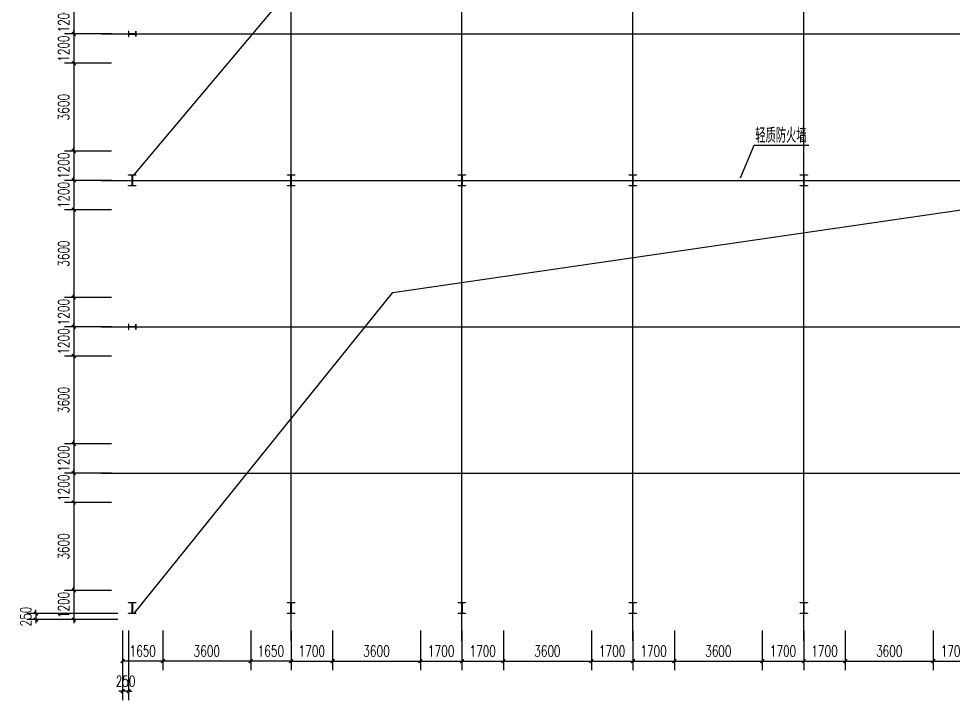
# Model space of a CAD drawing. Extents: x 180850 to 1400258, y 48356 to 327067.
# Drawn here: x 450184 to 488460, y 261571 to 289505 of the extents above; entities that cross this region are included whole.
import ezdxf

# ---------------------------------------------------------------- set-up
doc = ezdxf.new("R2010")
doc.units = 0
doc.header["$LTSCALE"] = 1000
for name, color, linetype in [('AXIS', 3, 'Continuous'), ('DOTE', 1, 'Continuous'), ('GZ', 50, 'Continuous'), ('TEXT', 7, 'Continuous')]:
    doc.layers.add(name, color=color, linetype=linetype)
doc.styles.add('_TCH_DIM_T3', font='SIMPLEX', dxfattribs={"width": 0.705882, "bigfont": 'GBCBIG'})
doc.styles.add('TSSD_Norm', font='tssdeng.shx', dxfattribs={"bigfont": 'hztxt.shx'})
doc.dimstyles.new('_TCH_ARCH&&150', dxfattribs={"dimtxt": 446.25, "dimasz": 150, "dimexe": 375, "dimexo": 450, "dimgap": 189.375, "dimtad": 1, "dimdec": 0, "dimzin": 0, "dimdsep": 46, "dimtxsty": '_TCH_DIM_T3', "dimblk": 'ARCHTICK', "dimcen": 0.09, "dimclrd": 3, "dimclre": 3, "dimclrt": 7, "dimazin": 2, "dimtfac": 1, "dimtdec": 0, "dimtix": 1, "dimtmove": 2, "dimatfit": 3, "dimfxl": 1, "dimtolj": 1, "dimtzin": 0, "dimarcsym": 0})
doc.dimstyles.new('TCH-200-1', dxfattribs={"dimtxt": 595, "dimasz": 200, "dimexe": 500, "dimexo": 600, "dimgap": 252.5, "dimtad": 1, "dimdec": 0, "dimzin": 0, "dimdsep": 46, "dimtxsty": '_TCH_DIM_T3', "dimblk": 'ARCHTICK', "dimcen": 0.09, "dimclrd": 3, "dimclre": 3, "dimclrt": 7, "dimazin": 2, "dimtfac": 1, "dimtdec": 0, "dimtix": 1, "dimtmove": 2, "dimatfit": 3, "dimfxl": 1, "dimtolj": 1, "dimtzin": 0, "dimarcsym": 0})

# ---------------------------------------------------------------- blocks, each defined once
blk = doc.blocks.new('_ArchTick')
at = {"color": 0, "linetype": 'ByBlock', "const_width": 0.4}
blk.add_lwpolyline([(-0.5, -0.5), (0.5, 0.5)], dxfattribs=at)
blk = doc.blocks.new('*D418')
at = {"color": 3, "lineweight": -2, "transparency": 16777216}
for p, q in [((450889, 265128), (450889, 265278)), ((454237, 265128), (450514, 265128)), ((454237, 264878), (450514, 264878)), ((450889, 265128), (450889, 264878)), ((450889, 264878), (450889, 264728))]:
    blk.add_line(p, q, dxfattribs=at)
at = {"layer": 'Defpoints', "color": 0, "transparency": 16777216}
for p in [(450889, 264878), (454687, 265128), (454687, 264878)]:
    blk.add_point(p, dxfattribs=at)
at = {"color": 3, "lineweight": -2, "transparency": 16777216, "xscale": 150, "yscale": 150, "zscale": 150}
for p, rotation in [((450889, 265128), 270), ((450889, 264878), 90)]:
    blk.add_blockref('_ArchTick', p, dxfattribs=dict(at, rotation=rotation))
at = {"color": 7, "transparency": 16777216, "insert": (450476, 265003), "char_height": 446.2, "attachment_point": 5, "rotation": 90, "style": '_TCH_DIM_T3'}
blk.add_mtext('\\A1;250', dxfattribs=at)
blk = doc.blocks.new('*D419')
at = {"color": 3, "lineweight": -2, "transparency": 16777216}
for p, q in [((454437, 264428), (454437, 261571)), ((454687, 264428), (454687, 261571)), ((454437, 261946), (454287, 261946)), ((454687, 261946), (454437, 261946)), ((454687, 261946), (454837, 261946))]:
    blk.add_line(p, q, dxfattribs=at)
at = {"layer": 'Defpoints', "color": 0, "transparency": 16777216}
for p in [(454437, 264878), (454687, 264878), (454437, 261946)]:
    blk.add_point(p, dxfattribs=at)
at = {"color": 3, "lineweight": -2, "transparency": 16777216, "xscale": 150, "yscale": 150, "zscale": 150}
blk.add_blockref('_ArchTick', (454437, 261946), dxfattribs=at)
at = {"color": 3, "lineweight": -2, "transparency": 16777216, "xscale": 150, "yscale": 150, "zscale": 150, "rotation": 180}
blk.add_blockref('_ArchTick', (454687, 261946), dxfattribs=at)
at = {"color": 7, "transparency": 16777216, "insert": (454562, 262358), "char_height": 446.2, "attachment_point": 5, "style": '_TCH_DIM_T3'}
blk.add_mtext('\\A1;250', dxfattribs=at)
blk = doc.blocks.new('*D435')
at = {"color": 3, "lineweight": -2, "transparency": 16777216}
for p, q in [((452439, 288878), (452439, 289028)), ((453987, 288878), (452064, 288878)), ((452439, 288878), (452439, 287678)), ((453987, 287678), (452064, 287678)), ((452439, 287678), (452439, 287528))]:
    blk.add_line(p, q, dxfattribs=at)
at = {"layer": 'Defpoints', "color": 0, "transparency": 16777216}
for p in [(454437, 288878), (452439, 287678), (454437, 287678)]:
    blk.add_point(p, dxfattribs=at)
at = {"color": 3, "lineweight": -2, "transparency": 16777216, "xscale": 150, "yscale": 150, "zscale": 150}
for p, rotation in [((452439, 288878), 270), ((452439, 287678), 90)]:
    blk.add_blockref('_ArchTick', p, dxfattribs=dict(at, rotation=rotation))
at = {"color": 7, "transparency": 16777216, "insert": (452027, 288278), "char_height": 446.2, "attachment_point": 5, "rotation": 90, "style": '_TCH_DIM_T3'}
blk.add_mtext('\\A1;1200', dxfattribs=at)
blk = doc.blocks.new('*D436')
at = {"color": 3, "lineweight": -2, "transparency": 16777216}
for p, q in [((453987, 287678), (452064, 287678)), ((452439, 287678), (452439, 284078)), ((453987, 284078), (452064, 284078))]:
    blk.add_line(p, q, dxfattribs=at)
at = {"layer": 'Defpoints', "color": 0, "transparency": 16777216}
for p in [(454437, 287678), (452439, 284078), (454437, 284078)]:
    blk.add_point(p, dxfattribs=at)
at = {"color": 3, "lineweight": -2, "transparency": 16777216, "xscale": 150, "yscale": 150, "zscale": 150}
for p, rotation in [((452439, 287678), 90), ((452439, 284078), 270)]:
    blk.add_blockref('_ArchTick', p, dxfattribs=dict(at, rotation=rotation))
at = {"color": 7, "transparency": 16777216, "insert": (452027, 285878), "char_height": 446.2, "attachment_point": 5, "rotation": 90, "style": '_TCH_DIM_T3'}
blk.add_mtext('\\A1;3600', dxfattribs=at)
blk = doc.blocks.new('*D437')
at = {"color": 3, "lineweight": -2, "transparency": 16777216}
for p, q in [((453987, 284078), (452064, 284078)), ((452439, 284078), (452439, 284228)), ((452439, 284078), (452439, 282878)), ((453987, 282878), (452064, 282878)), ((452439, 282878), (452439, 282728))]:
    blk.add_line(p, q, dxfattribs=at)
at = {"layer": 'Defpoints', "color": 0, "transparency": 16777216}
for p in [(454437, 284078), (452439, 282878), (454437, 282878)]:
    blk.add_point(p, dxfattribs=at)
at = {"color": 3, "lineweight": -2, "transparency": 16777216, "xscale": 150, "yscale": 150, "zscale": 150}
for p, rotation in [((452439, 284078), 270), ((452439, 282878), 90)]:
    blk.add_blockref('_ArchTick', p, dxfattribs=dict(at, rotation=rotation))
at = {"color": 7, "transparency": 16777216, "insert": (452027, 283478), "char_height": 446.2, "attachment_point": 5, "rotation": 90, "style": '_TCH_DIM_T3'}
blk.add_mtext('\\A1;1200', dxfattribs=at)
blk = doc.blocks.new('*D306')
at = {"color": 3, "lineweight": -2, "transparency": 16777216}
for p, q in [((453987, 282878), (452064, 282878)), ((452439, 282878), (452439, 283028)), ((452439, 282878), (452439, 281678)), ((453987, 281678), (452064, 281678)), ((452439, 281678), (452439, 281528))]:
    blk.add_line(p, q, dxfattribs=at)
at = {"layer": 'Defpoints', "color": 0, "transparency": 16777216}
for p in [(454437, 282878), (452439, 281678), (454437, 281678)]:
    blk.add_point(p, dxfattribs=at)
at = {"color": 3, "lineweight": -2, "transparency": 16777216, "xscale": 150, "yscale": 150, "zscale": 150}
for p, rotation in [((452439, 282878), 270), ((452439, 281678), 90)]:
    blk.add_blockref('_ArchTick', p, dxfattribs=dict(at, rotation=rotation))
at = {"color": 7, "transparency": 16777216, "insert": (452027, 282278), "char_height": 446.2, "attachment_point": 5, "rotation": 90, "style": '_TCH_DIM_T3'}
blk.add_mtext('\\A1;1200', dxfattribs=at)
blk = doc.blocks.new('*D307')
at = {"color": 3, "lineweight": -2, "transparency": 16777216}
for p, q in [((453987, 281678), (452064, 281678)), ((452439, 281678), (452439, 278078)), ((453987, 278078), (452064, 278078))]:
    blk.add_line(p, q, dxfattribs=at)
at = {"layer": 'Defpoints', "color": 0, "transparency": 16777216}
for p in [(454437, 281678), (452439, 278078), (454437, 278078)]:
    blk.add_point(p, dxfattribs=at)
at = {"color": 3, "lineweight": -2, "transparency": 16777216, "xscale": 150, "yscale": 150, "zscale": 150}
for p, rotation in [((452439, 281678), 90), ((452439, 278078), 270)]:
    blk.add_blockref('_ArchTick', p, dxfattribs=dict(at, rotation=rotation))
at = {"color": 7, "transparency": 16777216, "insert": (452027, 279878), "char_height": 446.2, "attachment_point": 5, "rotation": 90, "style": '_TCH_DIM_T3'}
blk.add_mtext('\\A1;3600', dxfattribs=at)
blk = doc.blocks.new('*D308')
at = {"color": 3, "lineweight": -2, "transparency": 16777216}
for p, q in [((453987, 278078), (452064, 278078)), ((452439, 278078), (452439, 278228)), ((452439, 278078), (452439, 276878)), ((453987, 276878), (452064, 276878)), ((452439, 276878), (452439, 276728))]:
    blk.add_line(p, q, dxfattribs=at)
at = {"layer": 'Defpoints', "color": 0, "transparency": 16777216}
for p in [(454437, 278078), (452439, 276878), (454437, 276878)]:
    blk.add_point(p, dxfattribs=at)
at = {"color": 3, "lineweight": -2, "transparency": 16777216, "xscale": 150, "yscale": 150, "zscale": 150}
for p, rotation in [((452439, 278078), 270), ((452439, 276878), 90)]:
    blk.add_blockref('_ArchTick', p, dxfattribs=dict(at, rotation=rotation))
at = {"color": 7, "transparency": 16777216, "insert": (452027, 277478), "char_height": 446.2, "attachment_point": 5, "rotation": 90, "style": '_TCH_DIM_T3'}
blk.add_mtext('\\A1;1200', dxfattribs=at)
blk = doc.blocks.new('*D309')
at = {"color": 3, "lineweight": -2, "transparency": 16777216}
for p, q in [((461337, 264428), (461337, 262802)), ((463037, 264428), (463037, 262802)), ((461337, 263177), (463037, 263177))]:
    blk.add_line(p, q, dxfattribs=at)
at = {"layer": 'Defpoints', "color": 0, "transparency": 16777216}
for p in [(461337, 264878), (463037, 264878), (463037, 263177)]:
    blk.add_point(p, dxfattribs=at)
at = {"color": 3, "lineweight": -2, "transparency": 16777216, "xscale": 150, "yscale": 150, "zscale": 150, "rotation": 180}
blk.add_blockref('_ArchTick', (461337, 263177), dxfattribs=at)
at = {"color": 3, "lineweight": -2, "transparency": 16777216, "xscale": 150, "yscale": 150, "zscale": 150}
blk.add_blockref('_ArchTick', (463037, 263177), dxfattribs=at)
at = {"color": 7, "transparency": 16777216, "insert": (462187, 263589), "char_height": 446.2, "attachment_point": 5, "style": '_TCH_DIM_T3'}
blk.add_mtext('\\A1;1700', dxfattribs=at)
blk = doc.blocks.new('*D310')
at = {"color": 3, "lineweight": -2, "transparency": 16777216}
for p, q in [((463037, 264428), (463037, 262802)), ((466637, 264428), (466637, 262802)), ((463037, 263177), (466637, 263177))]:
    blk.add_line(p, q, dxfattribs=at)
at = {"layer": 'Defpoints', "color": 0, "transparency": 16777216}
for p in [(463037, 264878), (466637, 264878), (466637, 263177)]:
    blk.add_point(p, dxfattribs=at)
at = {"color": 3, "lineweight": -2, "transparency": 16777216, "xscale": 150, "yscale": 150, "zscale": 150, "rotation": 180}
blk.add_blockref('_ArchTick', (463037, 263177), dxfattribs=at)
at = {"color": 3, "lineweight": -2, "transparency": 16777216, "xscale": 150, "yscale": 150, "zscale": 150}
blk.add_blockref('_ArchTick', (466637, 263177), dxfattribs=at)
at = {"color": 7, "transparency": 16777216, "insert": (464837, 263589), "char_height": 446.2, "attachment_point": 5, "style": '_TCH_DIM_T3'}
blk.add_mtext('\\A1;3600', dxfattribs=at)
blk = doc.blocks.new('*D311')
at = {"color": 3, "lineweight": -2, "transparency": 16777216}
for p, q in [((466637, 264428), (466637, 262802)), ((468337, 264428), (468337, 262802)), ((466637, 263177), (468337, 263177))]:
    blk.add_line(p, q, dxfattribs=at)
at = {"layer": 'Defpoints', "color": 0, "transparency": 16777216}
for p in [(466637, 264878), (468337, 264878), (468337, 263177)]:
    blk.add_point(p, dxfattribs=at)
at = {"color": 3, "lineweight": -2, "transparency": 16777216, "xscale": 150, "yscale": 150, "zscale": 150, "rotation": 180}
blk.add_blockref('_ArchTick', (466637, 263177), dxfattribs=at)
at = {"color": 3, "lineweight": -2, "transparency": 16777216, "xscale": 150, "yscale": 150, "zscale": 150}
blk.add_blockref('_ArchTick', (468337, 263177), dxfattribs=at)
at = {"color": 7, "transparency": 16777216, "insert": (467487, 263589), "char_height": 446.2, "attachment_point": 5, "style": '_TCH_DIM_T3'}
blk.add_mtext('\\A1;1700', dxfattribs=at)
blk = doc.blocks.new('*D312')
at = {"color": 3, "lineweight": -2, "transparency": 16777216}
for p, q in [((468337, 264428), (468337, 262802)), ((470037, 264428), (470037, 262802)), ((468337, 263177), (470037, 263177))]:
    blk.add_line(p, q, dxfattribs=at)
at = {"layer": 'Defpoints', "color": 0, "transparency": 16777216}
for p in [(468337, 264878), (470037, 264878), (470037, 263177)]:
    blk.add_point(p, dxfattribs=at)
at = {"color": 3, "lineweight": -2, "transparency": 16777216, "xscale": 150, "yscale": 150, "zscale": 150, "rotation": 180}
blk.add_blockref('_ArchTick', (468337, 263177), dxfattribs=at)
at = {"color": 3, "lineweight": -2, "transparency": 16777216, "xscale": 150, "yscale": 150, "zscale": 150}
blk.add_blockref('_ArchTick', (470037, 263177), dxfattribs=at)
at = {"color": 7, "transparency": 16777216, "insert": (469187, 263589), "char_height": 446.2, "attachment_point": 5, "style": '_TCH_DIM_T3'}
blk.add_mtext('\\A1;1700', dxfattribs=at)
blk = doc.blocks.new('*D313')
at = {"color": 3, "lineweight": -2, "transparency": 16777216}
for p, q in [((470037, 264428), (470037, 262802)), ((473637, 264428), (473637, 262802)), ((470037, 263177), (473637, 263177))]:
    blk.add_line(p, q, dxfattribs=at)
at = {"layer": 'Defpoints', "color": 0, "transparency": 16777216}
for p in [(470037, 264878), (473637, 264878), (473637, 263177)]:
    blk.add_point(p, dxfattribs=at)
at = {"color": 3, "lineweight": -2, "transparency": 16777216, "xscale": 150, "yscale": 150, "zscale": 150, "rotation": 180}
blk.add_blockref('_ArchTick', (470037, 263177), dxfattribs=at)
at = {"color": 3, "lineweight": -2, "transparency": 16777216, "xscale": 150, "yscale": 150, "zscale": 150}
blk.add_blockref('_ArchTick', (473637, 263177), dxfattribs=at)
at = {"color": 7, "transparency": 16777216, "insert": (471837, 263589), "char_height": 446.2, "attachment_point": 5, "style": '_TCH_DIM_T3'}
blk.add_mtext('\\A1;3600', dxfattribs=at)
blk = doc.blocks.new('*D314')
at = {"color": 3, "lineweight": -2, "transparency": 16777216}
for p, q in [((473637, 264428), (473637, 262802)), ((475337, 264428), (475337, 262802)), ((473637, 263177), (475337, 263177))]:
    blk.add_line(p, q, dxfattribs=at)
at = {"layer": 'Defpoints', "color": 0, "transparency": 16777216}
for p in [(473637, 264878), (475337, 264878), (475337, 263177)]:
    blk.add_point(p, dxfattribs=at)
at = {"color": 3, "lineweight": -2, "transparency": 16777216, "xscale": 150, "yscale": 150, "zscale": 150, "rotation": 180}
blk.add_blockref('_ArchTick', (473637, 263177), dxfattribs=at)
at = {"color": 3, "lineweight": -2, "transparency": 16777216, "xscale": 150, "yscale": 150, "zscale": 150}
blk.add_blockref('_ArchTick', (475337, 263177), dxfattribs=at)
at = {"color": 7, "transparency": 16777216, "insert": (474487, 263589), "char_height": 446.2, "attachment_point": 5, "style": '_TCH_DIM_T3'}
blk.add_mtext('\\A1;1700', dxfattribs=at)
blk = doc.blocks.new('*D315')
at = {"color": 3, "lineweight": -2, "transparency": 16777216}
for p, q in [((475337, 264428), (475337, 262802)), ((477037, 264428), (477037, 262802)), ((475337, 263177), (477037, 263177))]:
    blk.add_line(p, q, dxfattribs=at)
at = {"layer": 'Defpoints', "color": 0, "transparency": 16777216}
for p in [(475337, 264878), (477037, 264878), (477037, 263177)]:
    blk.add_point(p, dxfattribs=at)
at = {"color": 3, "lineweight": -2, "transparency": 16777216, "xscale": 150, "yscale": 150, "zscale": 150, "rotation": 180}
blk.add_blockref('_ArchTick', (475337, 263177), dxfattribs=at)
at = {"color": 3, "lineweight": -2, "transparency": 16777216, "xscale": 150, "yscale": 150, "zscale": 150}
blk.add_blockref('_ArchTick', (477037, 263177), dxfattribs=at)
at = {"color": 7, "transparency": 16777216, "insert": (476187, 263589), "char_height": 446.2, "attachment_point": 5, "style": '_TCH_DIM_T3'}
blk.add_mtext('\\A1;1700', dxfattribs=at)
blk = doc.blocks.new('*D316')
at = {"color": 3, "lineweight": -2, "transparency": 16777216}
for p, q in [((477037, 264428), (477037, 262802)), ((480637, 264428), (480637, 262802)), ((477037, 263177), (480637, 263177))]:
    blk.add_line(p, q, dxfattribs=at)
at = {"layer": 'Defpoints', "color": 0, "transparency": 16777216}
for p in [(477037, 264878), (480637, 264878), (480637, 263177)]:
    blk.add_point(p, dxfattribs=at)
at = {"color": 3, "lineweight": -2, "transparency": 16777216, "xscale": 150, "yscale": 150, "zscale": 150, "rotation": 180}
blk.add_blockref('_ArchTick', (477037, 263177), dxfattribs=at)
at = {"color": 3, "lineweight": -2, "transparency": 16777216, "xscale": 150, "yscale": 150, "zscale": 150}
blk.add_blockref('_ArchTick', (480637, 263177), dxfattribs=at)
at = {"color": 7, "transparency": 16777216, "insert": (478837, 263589), "char_height": 446.2, "attachment_point": 5, "style": '_TCH_DIM_T3'}
blk.add_mtext('\\A1;3600', dxfattribs=at)
blk = doc.blocks.new('*D317')
at = {"color": 3, "lineweight": -2, "transparency": 16777216}
for p, q in [((480637, 264428), (480637, 262802)), ((482337, 264428), (482337, 262802)), ((480637, 263177), (482337, 263177))]:
    blk.add_line(p, q, dxfattribs=at)
at = {"layer": 'Defpoints', "color": 0, "transparency": 16777216}
for p in [(480637, 264878), (482337, 264878), (482337, 263177)]:
    blk.add_point(p, dxfattribs=at)
at = {"color": 3, "lineweight": -2, "transparency": 16777216, "xscale": 150, "yscale": 150, "zscale": 150, "rotation": 180}
blk.add_blockref('_ArchTick', (480637, 263177), dxfattribs=at)
at = {"color": 3, "lineweight": -2, "transparency": 16777216, "xscale": 150, "yscale": 150, "zscale": 150}
blk.add_blockref('_ArchTick', (482337, 263177), dxfattribs=at)
at = {"color": 7, "transparency": 16777216, "insert": (481487, 263589), "char_height": 446.2, "attachment_point": 5, "style": '_TCH_DIM_T3'}
blk.add_mtext('\\A1;1700', dxfattribs=at)
blk = doc.blocks.new('*D318')
at = {"color": 3, "lineweight": -2, "transparency": 16777216}
for p, q in [((482337, 264428), (482337, 262802)), ((484037, 264428), (484037, 262802)), ((482337, 263177), (484037, 263177))]:
    blk.add_line(p, q, dxfattribs=at)
at = {"layer": 'Defpoints', "color": 0, "transparency": 16777216}
for p in [(482337, 264878), (484037, 264878), (484037, 263177)]:
    blk.add_point(p, dxfattribs=at)
at = {"color": 3, "lineweight": -2, "transparency": 16777216, "xscale": 150, "yscale": 150, "zscale": 150, "rotation": 180}
blk.add_blockref('_ArchTick', (482337, 263177), dxfattribs=at)
at = {"color": 3, "lineweight": -2, "transparency": 16777216, "xscale": 150, "yscale": 150, "zscale": 150}
blk.add_blockref('_ArchTick', (484037, 263177), dxfattribs=at)
at = {"color": 7, "transparency": 16777216, "insert": (483187, 263589), "char_height": 446.2, "attachment_point": 5, "style": '_TCH_DIM_T3'}
blk.add_mtext('\\A1;1700', dxfattribs=at)
blk = doc.blocks.new('*D319')
at = {"color": 3, "lineweight": -2, "transparency": 16777216}
for p, q in [((484037, 264428), (484037, 262802)), ((487637, 264428), (487637, 262802)), ((484037, 263177), (487637, 263177))]:
    blk.add_line(p, q, dxfattribs=at)
at = {"layer": 'Defpoints', "color": 0, "transparency": 16777216}
for p in [(484037, 264878), (487637, 264878), (487637, 263177)]:
    blk.add_point(p, dxfattribs=at)
at = {"color": 3, "lineweight": -2, "transparency": 16777216, "xscale": 150, "yscale": 150, "zscale": 150, "rotation": 180}
blk.add_blockref('_ArchTick', (484037, 263177), dxfattribs=at)
at = {"color": 3, "lineweight": -2, "transparency": 16777216, "xscale": 150, "yscale": 150, "zscale": 150}
blk.add_blockref('_ArchTick', (487637, 263177), dxfattribs=at)
at = {"color": 7, "transparency": 16777216, "insert": (485837, 263589), "char_height": 446.2, "attachment_point": 5, "style": '_TCH_DIM_T3'}
blk.add_mtext('\\A1;3600', dxfattribs=at)
blk = doc.blocks.new('*D320')
at = {"color": 3, "lineweight": -2, "transparency": 16777216}
for p, q in [((487637, 264428), (487637, 262802)), ((489337, 264329), (489337, 262802)), ((487637, 263177), (489337, 263177))]:
    blk.add_line(p, q, dxfattribs=at)
at = {"layer": 'Defpoints', "color": 0, "transparency": 16777216}
for p in [(487637, 264878), (489337, 264779), (489337, 263177)]:
    blk.add_point(p, dxfattribs=at)
at = {"color": 3, "lineweight": -2, "transparency": 16777216, "xscale": 150, "yscale": 150, "zscale": 150, "rotation": 180}
blk.add_blockref('_ArchTick', (487637, 263177), dxfattribs=at)
at = {"color": 3, "lineweight": -2, "transparency": 16777216, "xscale": 150, "yscale": 150, "zscale": 150}
blk.add_blockref('_ArchTick', (489337, 263177), dxfattribs=at)
at = {"color": 7, "transparency": 16777216, "insert": (488487, 263589), "char_height": 446.2, "attachment_point": 5, "style": '_TCH_DIM_T3'}
blk.add_mtext('\\A1;1700', dxfattribs=at)
blk = doc.blocks.new('*D321')
at = {"color": 3, "lineweight": -2, "transparency": 16777216}
for p, q in [((453987, 276878), (452064, 276878)), ((452439, 276878), (452439, 277028)), ((452439, 276878), (452439, 275678)), ((453987, 275678), (452064, 275678)), ((452439, 275678), (452439, 275528))]:
    blk.add_line(p, q, dxfattribs=at)
at = {"layer": 'Defpoints', "color": 0, "transparency": 16777216}
for p in [(454437, 276878), (452439, 275678), (454437, 275678)]:
    blk.add_point(p, dxfattribs=at)
at = {"color": 3, "lineweight": -2, "transparency": 16777216, "xscale": 150, "yscale": 150, "zscale": 150}
for p, rotation in [((452439, 276878), 270), ((452439, 275678), 90)]:
    blk.add_blockref('_ArchTick', p, dxfattribs=dict(at, rotation=rotation))
at = {"color": 7, "transparency": 16777216, "insert": (452027, 276278), "char_height": 446.2, "attachment_point": 5, "rotation": 90, "style": '_TCH_DIM_T3'}
blk.add_mtext('\\A1;1200', dxfattribs=at)
blk = doc.blocks.new('*D322')
at = {"color": 3, "lineweight": -2, "transparency": 16777216}
for p, q in [((453987, 275678), (452064, 275678)), ((452439, 275678), (452439, 272078)), ((453987, 272078), (452064, 272078))]:
    blk.add_line(p, q, dxfattribs=at)
at = {"layer": 'Defpoints', "color": 0, "transparency": 16777216}
for p in [(454437, 275678), (452439, 272078), (454437, 272078)]:
    blk.add_point(p, dxfattribs=at)
at = {"color": 3, "lineweight": -2, "transparency": 16777216, "xscale": 150, "yscale": 150, "zscale": 150}
for p, rotation in [((452439, 275678), 90), ((452439, 272078), 270)]:
    blk.add_blockref('_ArchTick', p, dxfattribs=dict(at, rotation=rotation))
at = {"color": 7, "transparency": 16777216, "insert": (452027, 273878), "char_height": 446.2, "attachment_point": 5, "rotation": 90, "style": '_TCH_DIM_T3'}
blk.add_mtext('\\A1;3600', dxfattribs=at)
blk = doc.blocks.new('*D323')
at = {"color": 3, "lineweight": -2, "transparency": 16777216}
for p, q in [((452439, 272078), (452439, 272228)), ((453987, 272078), (452064, 272078)), ((452439, 272078), (452439, 270878)), ((453987, 270878), (452064, 270878)), ((452439, 270878), (452439, 270728))]:
    blk.add_line(p, q, dxfattribs=at)
at = {"layer": 'Defpoints', "color": 0, "transparency": 16777216}
for p in [(454437, 272078), (452439, 270878), (454437, 270878)]:
    blk.add_point(p, dxfattribs=at)
at = {"color": 3, "lineweight": -2, "transparency": 16777216, "xscale": 150, "yscale": 150, "zscale": 150}
for p, rotation in [((452439, 272078), 270), ((452439, 270878), 90)]:
    blk.add_blockref('_ArchTick', p, dxfattribs=dict(at, rotation=rotation))
at = {"color": 7, "transparency": 16777216, "insert": (452027, 271478), "char_height": 446.2, "attachment_point": 5, "rotation": 90, "style": '_TCH_DIM_T3'}
blk.add_mtext('\\A1;1200', dxfattribs=at)
blk = doc.blocks.new('*D324')
at = {"color": 3, "lineweight": -2, "transparency": 16777216}
for p, q in [((452439, 270878), (452439, 271028)), ((453987, 270878), (452064, 270878)), ((452439, 270878), (452439, 269678)), ((453987, 269678), (452064, 269678)), ((452439, 269678), (452439, 269528))]:
    blk.add_line(p, q, dxfattribs=at)
at = {"layer": 'Defpoints', "color": 0, "transparency": 16777216}
for p in [(454437, 270878), (452439, 269678), (454437, 269678)]:
    blk.add_point(p, dxfattribs=at)
at = {"color": 3, "lineweight": -2, "transparency": 16777216, "xscale": 150, "yscale": 150, "zscale": 150}
for p, rotation in [((452439, 270878), 270), ((452439, 269678), 90)]:
    blk.add_blockref('_ArchTick', p, dxfattribs=dict(at, rotation=rotation))
at = {"color": 7, "transparency": 16777216, "insert": (452027, 270278), "char_height": 446.2, "attachment_point": 5, "rotation": 90, "style": '_TCH_DIM_T3'}
blk.add_mtext('\\A1;1200', dxfattribs=at)
blk = doc.blocks.new('*D325')
at = {"color": 3, "lineweight": -2, "transparency": 16777216}
for p, q in [((453987, 269678), (452064, 269678)), ((452439, 269678), (452439, 266078)), ((453987, 266078), (452064, 266078))]:
    blk.add_line(p, q, dxfattribs=at)
at = {"layer": 'Defpoints', "color": 0, "transparency": 16777216}
for p in [(454437, 269678), (452439, 266078), (454437, 266078)]:
    blk.add_point(p, dxfattribs=at)
at = {"color": 3, "lineweight": -2, "transparency": 16777216, "xscale": 150, "yscale": 150, "zscale": 150}
for p, rotation in [((452439, 269678), 90), ((452439, 266078), 270)]:
    blk.add_blockref('_ArchTick', p, dxfattribs=dict(at, rotation=rotation))
at = {"color": 7, "transparency": 16777216, "insert": (452027, 267878), "char_height": 446.2, "attachment_point": 5, "rotation": 90, "style": '_TCH_DIM_T3'}
blk.add_mtext('\\A1;3600', dxfattribs=at)
blk = doc.blocks.new('*D326')
at = {"color": 3, "lineweight": -2, "transparency": 16777216}
for p, q in [((453987, 266078), (452064, 266078)), ((452439, 266078), (452439, 266228)), ((452439, 266078), (452439, 264878)), ((453987, 264878), (452064, 264878)), ((452439, 264878), (452439, 264728))]:
    blk.add_line(p, q, dxfattribs=at)
at = {"layer": 'Defpoints', "color": 0, "transparency": 16777216}
for p in [(454437, 266078), (452439, 264878), (454437, 264878)]:
    blk.add_point(p, dxfattribs=at)
at = {"color": 3, "lineweight": -2, "transparency": 16777216, "xscale": 150, "yscale": 150, "zscale": 150}
for p, rotation in [((452439, 266078), 270), ((452439, 264878), 90)]:
    blk.add_blockref('_ArchTick', p, dxfattribs=dict(at, rotation=rotation))
at = {"color": 7, "transparency": 16777216, "insert": (452027, 265478), "char_height": 446.2, "attachment_point": 5, "rotation": 90, "style": '_TCH_DIM_T3'}
blk.add_mtext('\\A1;1200', dxfattribs=at)
blk = doc.blocks.new('*D329')
at = {"color": 3, "lineweight": -2, "transparency": 16777216}
for p, q in [((452439, 290078), (452439, 290228)), ((453987, 290078), (452064, 290078)), ((452439, 290078), (452439, 288878)), ((453987, 288878), (452064, 288878)), ((452439, 288878), (452439, 288728))]:
    blk.add_line(p, q, dxfattribs=at)
at = {"layer": 'Defpoints', "color": 0, "transparency": 16777216}
for p in [(454437, 290078), (452439, 288878), (454437, 288878)]:
    blk.add_point(p, dxfattribs=at)
at = {"color": 3, "lineweight": -2, "transparency": 16777216, "xscale": 150, "yscale": 150, "zscale": 150}
for p, rotation in [((452439, 290078), 270), ((452439, 288878), 90)]:
    blk.add_blockref('_ArchTick', p, dxfattribs=dict(at, rotation=rotation))
at = {"color": 7, "transparency": 16777216, "insert": (452027, 289478), "char_height": 446.2, "attachment_point": 5, "rotation": 90, "style": '_TCH_DIM_T3'}
blk.add_mtext('\\A1;1200', dxfattribs=at)
blk = doc.blocks.new('*D336')
at = {"color": 3, "lineweight": -2, "transparency": 16777216}
for p, q in [((459687, 264428), (459687, 262802)), ((461337, 264428), (461337, 262802)), ((461337, 263177), (459687, 263177))]:
    blk.add_line(p, q, dxfattribs=at)
at = {"layer": 'Defpoints', "color": 0, "transparency": 16777216}
for p in [(459687, 264878), (461337, 264878), (459687, 263177)]:
    blk.add_point(p, dxfattribs=at)
at = {"color": 3, "lineweight": -2, "transparency": 16777216, "xscale": 150, "yscale": 150, "zscale": 150, "rotation": 180}
blk.add_blockref('_ArchTick', (459687, 263177), dxfattribs=at)
at = {"color": 3, "lineweight": -2, "transparency": 16777216, "xscale": 150, "yscale": 150, "zscale": 150}
blk.add_blockref('_ArchTick', (461337, 263177), dxfattribs=at)
at = {"color": 7, "transparency": 16777216, "insert": (460512, 263589), "char_height": 446.2, "attachment_point": 5, "style": '_TCH_DIM_T3'}
blk.add_mtext('\\A1;1650', dxfattribs=at)
blk = doc.blocks.new('*D337')
at = {"color": 3, "lineweight": -2, "transparency": 16777216}
for p, q in [((456087, 264428), (456087, 262802)), ((459687, 264428), (459687, 262802)), ((459687, 263177), (456087, 263177))]:
    blk.add_line(p, q, dxfattribs=at)
at = {"layer": 'Defpoints', "color": 0, "transparency": 16777216}
for p in [(456087, 264878), (459687, 264878), (456087, 263177)]:
    blk.add_point(p, dxfattribs=at)
at = {"color": 3, "lineweight": -2, "transparency": 16777216, "xscale": 150, "yscale": 150, "zscale": 150, "rotation": 180}
blk.add_blockref('_ArchTick', (456087, 263177), dxfattribs=at)
at = {"color": 3, "lineweight": -2, "transparency": 16777216, "xscale": 150, "yscale": 150, "zscale": 150}
blk.add_blockref('_ArchTick', (459687, 263177), dxfattribs=at)
at = {"color": 7, "transparency": 16777216, "insert": (457887, 263589), "char_height": 446.2, "attachment_point": 5, "style": '_TCH_DIM_T3'}
blk.add_mtext('\\A1;3600', dxfattribs=at)
blk = doc.blocks.new('*D338')
at = {"color": 3, "lineweight": -2, "transparency": 16777216}
for p, q in [((454437, 264428), (454437, 262802)), ((456087, 264428), (456087, 262802)), ((456087, 263177), (454437, 263177))]:
    blk.add_line(p, q, dxfattribs=at)
at = {"layer": 'Defpoints', "color": 0, "transparency": 16777216}
for p in [(454437, 264878), (456087, 264878), (454437, 263177)]:
    blk.add_point(p, dxfattribs=at)
at = {"color": 3, "lineweight": -2, "transparency": 16777216, "xscale": 150, "yscale": 150, "zscale": 150, "rotation": 180}
blk.add_blockref('_ArchTick', (454437, 263177), dxfattribs=at)
at = {"color": 3, "lineweight": -2, "transparency": 16777216, "xscale": 150, "yscale": 150, "zscale": 150}
blk.add_blockref('_ArchTick', (456087, 263177), dxfattribs=at)
at = {"color": 7, "transparency": 16777216, "insert": (455262, 263589), "char_height": 446.2, "attachment_point": 5, "style": '_TCH_DIM_T3'}
blk.add_mtext('\\A1;1650', dxfattribs=at)

msp = doc.modelspace()

# ---------------------------------------------------------------- linework, layer by layer
for points in [[(454898.82, 283087.85), (465800.5, 296063.38), (496237.23, 300628.11)], [(454898.82, 265112.85), (465509.55, 278284.23), (496287.23, 282763.11)]]:
    msp.add_lwpolyline(points)
at = {"layer": 'AXIS'}
msp.add_line((480307.08, 284314.82), (482539.49, 284314.82), dxfattribs=at)
at = {"layer": 'DOTE'}
for p, q in [((461337.23, 264003.11), (461337.23, 301753.11)), ((468337.23, 264003.11), (468337.23, 301753.11)), ((475337.23, 264003.11), (475337.23, 301753.11)), ((482337.23, 264003.11), (482337.23, 301753.11)), ((453562.23, 288878.11), (505437.23, 288878.11)), ((453562.23, 282878.11), (505437.23, 282878.11)), ((453562.23, 276878.11), (505437.23, 276878.11)), ((453562.23, 270878.11), (505437.23, 270878.11))]:
    msp.add_line(p, q, dxfattribs=at)
at = {"layer": 'GZ'}
for points in [[(454687.23, 288988.11), (454687.23, 288768.11), (454697.23, 288768.11), (454697.23, 288871.26), (454702.23, 288875.11), (454972.58, 288875.11), (454977.23, 288871.26), (454977.23, 288768.11), (454987.23, 288768.11), (454987.23, 288988.11), (454977.23, 288988.11), (454977.23, 288885.11), (454972.74, 288881.11), (454702.23, 288881.11), (454697.23, 288885.11), (454697.23, 288988.11), (454687.23, 288988.11)], [(454687.23, 283103.29), (454987.23, 283103.29), (454987.23, 283093.29), (454844.08, 283093.29), (454840.23, 283088.29), (454840.23, 282667.94), (454844.08, 282663.29), (454987.23, 282663.29), (454987.23, 282653.29), (454687.23, 282653.29), (454687.23, 282663.29), (454830.23, 282663.29), (454834.23, 282667.77), (454834.23, 283088.29), (454830.23, 283093.29), (454687.23, 283093.29), (454687.23, 283103.29)], [(461187.23, 283103.29), (461487.23, 283103.29), (461487.23, 283093.29), (461344.08, 283093.29), (461340.23, 283088.29), (461340.23, 282667.94), (461344.08, 282663.29), (461487.23, 282663.29), (461487.23, 282653.29), (461187.23, 282653.29), (461187.23, 282663.29), (461330.23, 282663.29), (461334.23, 282667.77), (461334.23, 283088.29), (461330.23, 283093.29), (461187.23, 283093.29), (461187.23, 283103.29)], [(468187.23, 283103.29), (468487.23, 283103.29), (468487.23, 283093.29), (468344.08, 283093.29), (468340.23, 283088.29), (468340.23, 282667.94), (468344.08, 282663.29), (468487.23, 282663.29), (468487.23, 282653.29), (468187.23, 282653.29), (468187.23, 282663.29), (468330.23, 282663.29), (468334.23, 282667.77), (468334.23, 283088.29), (468330.23, 283093.29), (468187.23, 283093.29), (468187.23, 283103.29)], [(475187.23, 283103.29), (475487.23, 283103.29), (475487.23, 283093.29), (475344.08, 283093.29), (475340.23, 283088.29), (475340.23, 282667.94), (475344.08, 282663.29), (475487.23, 282663.29), (475487.23, 282653.29), (475187.23, 282653.29), (475187.23, 282663.29), (475330.23, 282663.29), (475334.23, 282667.77), (475334.23, 283088.29), (475330.23, 283093.29), (475187.23, 283093.29), (475187.23, 283103.29)], [(482187.23, 283103.29), (482487.23, 283103.29), (482487.23, 283093.29), (482344.08, 283093.29), (482340.23, 283088.29), (482340.23, 282667.94), (482344.08, 282663.29), (482487.23, 282663.29), (482487.23, 282653.29), (482187.23, 282653.29), (482187.23, 282663.29), (482330.23, 282663.29), (482334.23, 282667.77), (482334.23, 283088.29), (482330.23, 283093.29), (482187.23, 283093.29), (482187.23, 283103.29)], [(454687.23, 276988.11), (454687.23, 276768.11), (454697.23, 276768.11), (454697.23, 276871.26), (454702.23, 276875.11), (454972.58, 276875.11), (454977.23, 276871.26), (454977.23, 276768.11), (454987.23, 276768.11), (454987.23, 276988.11), (454977.23, 276988.11), (454977.23, 276885.11), (454972.74, 276881.11), (454702.23, 276881.11), (454697.23, 276885.11), (454697.23, 276988.11), (454687.23, 276988.11)], [(454687.23, 265578.11), (454987.23, 265578.11), (454987.23, 265568.11), (454844.08, 265568.11), (454840.23, 265563.11), (454840.23, 265142.76), (454844.08, 265138.11), (454987.23, 265138.11), (454987.23, 265128.11), (454687.23, 265128.11), (454687.23, 265138.11), (454830.23, 265138.11), (454834.23, 265142.6), (454834.23, 265563.11), (454830.23, 265568.11), (454687.23, 265568.11), (454687.23, 265578.11)], [(461187.23, 265578.11), (461487.23, 265578.11), (461487.23, 265568.11), (461344.08, 265568.11), (461340.23, 265563.11), (461340.23, 265142.76), (461344.08, 265138.11), (461487.23, 265138.11), (461487.23, 265128.11), (461187.23, 265128.11), (461187.23, 265138.11), (461330.23, 265138.11), (461334.23, 265142.6), (461334.23, 265563.11), (461330.23, 265568.11), (461187.23, 265568.11), (461187.23, 265578.11)], [(468187.23, 265578.11), (468487.23, 265578.11), (468487.23, 265568.11), (468344.08, 265568.11), (468340.23, 265563.11), (468340.23, 265142.76), (468344.08, 265138.11), (468487.23, 265138.11), (468487.23, 265128.11), (468187.23, 265128.11), (468187.23, 265138.11), (468330.23, 265138.11), (468334.23, 265142.6), (468334.23, 265563.11), (468330.23, 265568.11), (468187.23, 265568.11), (468187.23, 265578.11)], [(475187.23, 265578.11), (475487.23, 265578.11), (475487.23, 265568.11), (475344.08, 265568.11), (475340.23, 265563.11), (475340.23, 265142.76), (475344.08, 265138.11), (475487.23, 265138.11), (475487.23, 265128.11), (475187.23, 265128.11), (475187.23, 265138.11), (475330.23, 265138.11), (475334.23, 265142.6), (475334.23, 265563.11), (475330.23, 265568.11), (475187.23, 265568.11), (475187.23, 265578.11)], [(482187.23, 265578.11), (482487.23, 265578.11), (482487.23, 265568.11), (482344.08, 265568.11), (482340.23, 265563.11), (482340.23, 265142.76), (482344.08, 265138.11), (482487.23, 265138.11), (482487.23, 265128.11), (482187.23, 265128.11), (482187.23, 265138.11), (482330.23, 265138.11), (482334.23, 265142.6), (482334.23, 265563.11), (482330.23, 265568.11), (482187.23, 265568.11), (482187.23, 265578.11)]]:
    msp.add_lwpolyline(points, close=True, dxfattribs=at)

# ---------------------------------------------------------------- texts
at = {"layer": 'TEXT', "style": 'TSSD_Norm', "width": 0.7}
msp.add_text('轻质防火墙', height=600, dxfattribs=at).set_placement((480350.3, 284423.88, 1892.13))

# ---------------------------------------------------------------- dimensions: what is measured, and where the dimension line sits
for base, p1, p2, angle, picture, middle in [((452439.44, 288878.11), (454437.23, 290078.11), (454437.23, 288878.11), 90, '*D329', (452026.94, 289478.11)), ((452439.44, 287678.11), (454437.23, 288878.11), (454437.23, 287678.11), 90, '*D435', (452026.94, 288278.11)), ((452439.44, 284078.11), (454437.23, 287678.11), (454437.23, 284078.11), 90, '*D436', (452026.94, 285878.11)), ((452439.44, 282878.11), (454437.23, 284078.11), (454437.23, 282878.11), 90, '*D437', (452026.94, 283478.11)), ((452439.44, 281678.11), (454437.23, 282878.11), (454437.23, 281678.11), 90, '*D306', (452026.94, 282278.11)), ((452439.44, 278078.11), (454437.23, 281678.11), (454437.23, 278078.11), 90, '*D307', (452026.94, 279878.11)), ((452439.44, 276878.11), (454437.23, 278078.11), (454437.23, 276878.11), 90, '*D308', (452026.94, 277478.11)), ((452439.44, 275678.11), (454437.23, 276878.11), (454437.23, 275678.11), 90, '*D321', (452026.94, 276278.11)), ((452439.44, 272078.11), (454437.23, 275678.11), (454437.23, 272078.11), 90, '*D322', (452026.94, 273878.11)), ((452439.44, 270878.11), (454437.23, 272078.11), (454437.23, 270878.11), 90, '*D323', (452026.94, 271478.11)), ((452439.44, 269678.11), (454437.23, 270878.11), (454437.23, 269678.11), 90, '*D324', (452026.94, 270278.11)), ((452439.44, 266078.11), (454437.23, 269678.11), (454437.23, 266078.11), 90, '*D325', (452026.94, 267878.11)), ((452439.44, 264878.11), (454437.23, 266078.11), (454437.23, 264878.11), 90, '*D326', (452026.94, 265478.11)), ((450888.84, 264878.11), (454687.23, 265128.11), (454687.23, 264878.11), 90, '*D418', (450476.34, 265003.11)), ((454437.23, 263176.55), (456087.23, 264878.11), (454437.23, 264878.11), 180, '*D338', (455262.23, 263589.05)), ((456087.23, 263176.55), (459687.23, 264878.11), (456087.23, 264878.11), 180, '*D337', (457887.23, 263589.05)), ((459687.23, 263176.55), (461337.23, 264878.11), (459687.23, 264878.11), 180, '*D336', (460512.23, 263589.05))]:
    dim = msp.add_linear_dim(base=base, p1=p1, p2=p2, angle=angle, dimstyle='_TCH_ARCH&&150')
    dim.commit()
    dim.dimension.update_dxf_attribs({"geometry": picture, "text_midpoint": middle})
for base, p1, p2, picture, middle in [((454437.23, 261945.9), (454687.23, 264878.11), (454437.23, 264878.11), '*D419', (454562.23, 262358.4)), ((463037.23, 263176.55), (461337.23, 264878.11), (463037.23, 264878.11), '*D309', (462187.23, 263589.05)), ((466637.23, 263176.55), (463037.23, 264878.11), (466637.23, 264878.11), '*D310', (464837.23, 263589.05)), ((468337.23, 263176.55), (466637.23, 264878.11), (468337.23, 264878.11), '*D311', (467487.23, 263589.05)), ((470037.23, 263176.55), (468337.23, 264878.11), (470037.23, 264878.11), '*D312', (469187.23, 263589.05)), ((473637.23, 263176.55), (470037.23, 264878.11), (473637.23, 264878.11), '*D313', (471837.23, 263589.05)), ((475337.23, 263176.55), (473637.23, 264878.11), (475337.23, 264878.11), '*D314', (474487.23, 263589.05)), ((477037.23, 263176.55), (475337.23, 264878.11), (477037.23, 264878.11), '*D315', (476187.23, 263589.05)), ((480637.23, 263176.55), (477037.23, 264878.11), (480637.23, 264878.11), '*D316', (478837.23, 263589.05)), ((482337.23, 263176.55), (480637.23, 264878.11), (482337.23, 264878.11), '*D317', (481487.23, 263589.05)), ((484037.23, 263176.55), (482337.23, 264878.11), (484037.23, 264878.11), '*D318', (483187.23, 263589.05)), ((487637.23, 263176.55), (484037.23, 264878.11), (487637.23, 264878.11), '*D319', (485837.23, 263589.05)), ((489337.23, 263176.55), (487637.23, 264878.11), (489337.23, 264779.02), '*D320', (488487.23, 263589.05))]:
    dim = msp.add_linear_dim(base=base, p1=p1, p2=p2, dimstyle='_TCH_ARCH&&150')
    dim.commit()
    dim.dimension.update_dxf_attribs({"geometry": picture, "text_midpoint": middle})

# ---------------------------------------------------------------- leaders
at = {"layer": 'AXIS'}
msp.add_leader([(479738.7, 282978.11), (480307.08, 284314.82)], dimstyle='TCH-200-1', dxfattribs=at)

doc.saveas('drawing.dxf')
